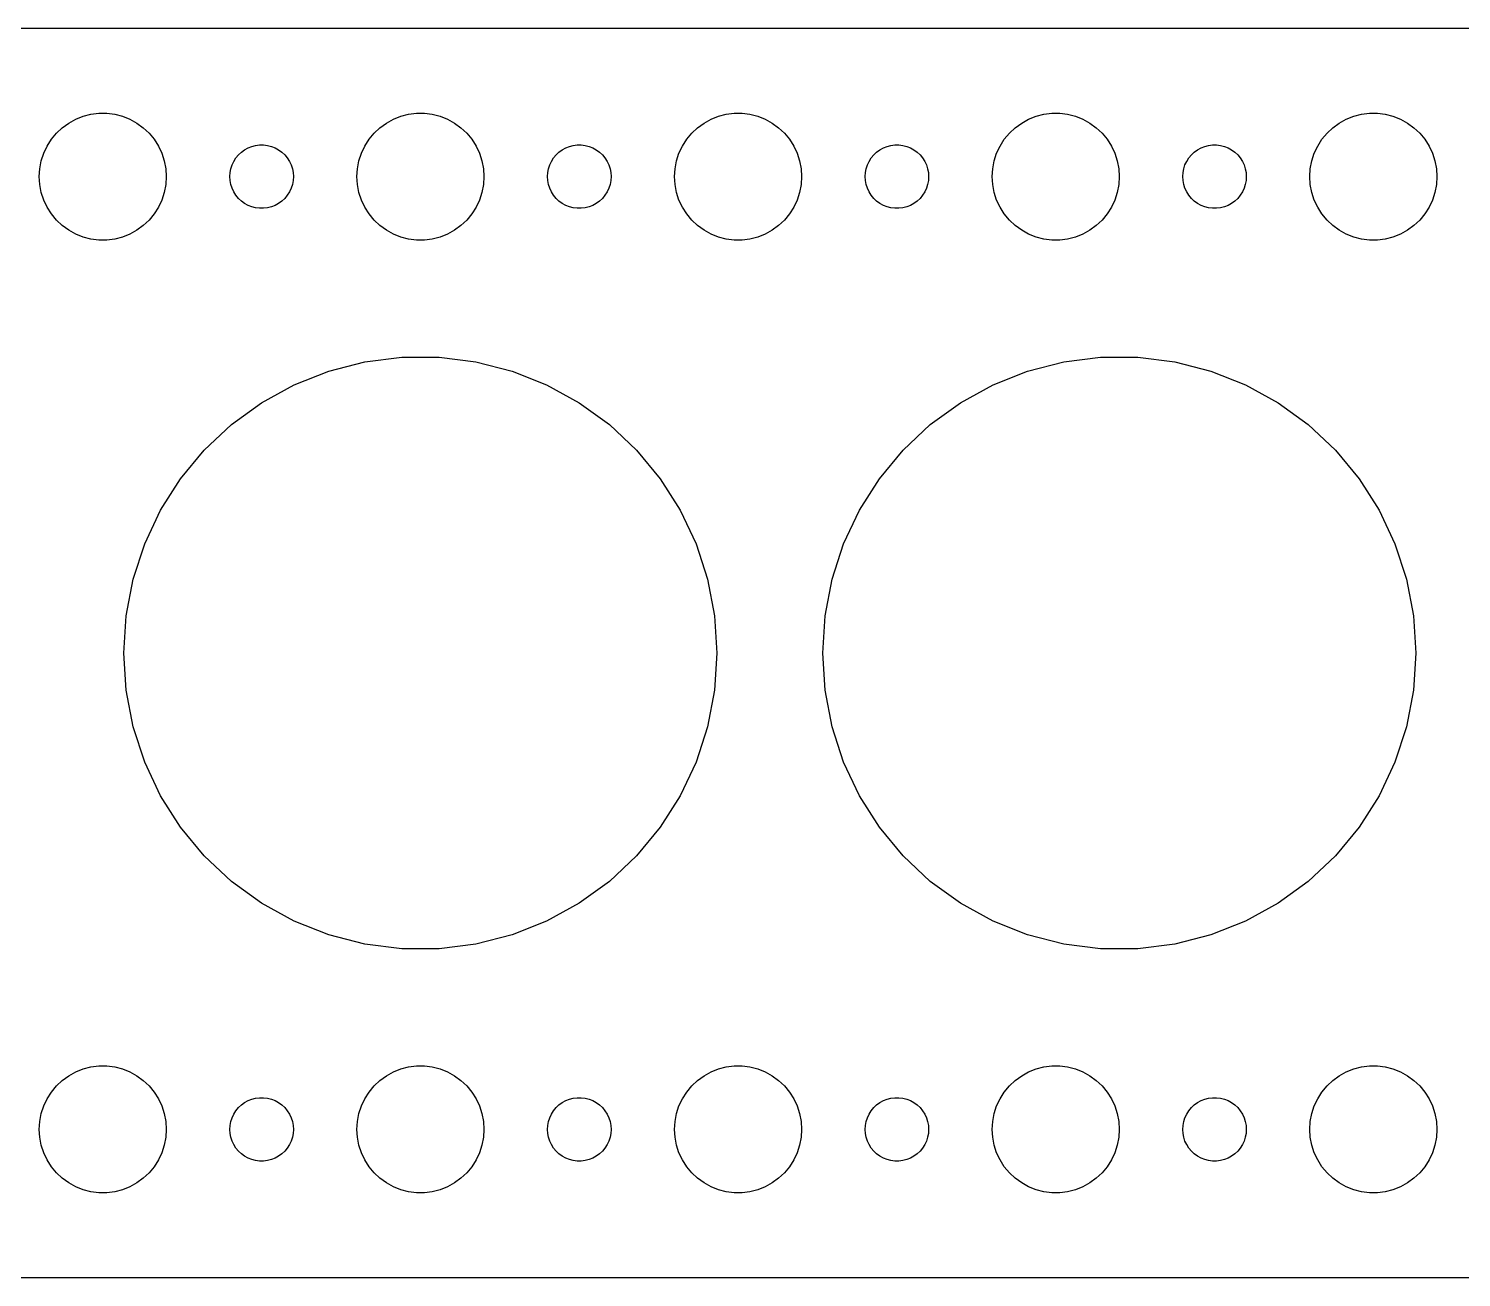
# Model space of a CAD drawing. Header units: metres. Extents: x -97 to 97, y -29 to 29.
# Drawn here: x -18.5 to 49.2, y -29.5 to 29.5 of the extents above; entities that cross this region are included whole.
import ezdxf

# ---------------------------------------------------------------- set-up
doc = ezdxf.new("R2010")
doc.units = ezdxf.units.M

msp = doc.modelspace()

# ---------------------------------------------------------------- linework, layer by layer
for p, q in [((92.3139, 29.4901), (-92.3139, 29.4901)), ((-16.9123, 24.8115), (-16.6075, 25.033)), ((-16.6075, 25.033), (-16.2773, 25.2145)), ((-16.2773, 25.2145), (-15.927, 25.3532)), ((-15.927, 25.3532), (-15.5621, 25.4469)), ((-15.5621, 25.4469), (-15.1884, 25.4941)), ((-15.1884, 25.4941), (-14.8116, 25.4941)), ((-14.8116, 25.4941), (-14.4379, 25.4469)), ((-14.4379, 25.4469), (-14.0729, 25.3532)), ((-14.0729, 25.3532), (-13.7227, 25.2145)), ((-13.7227, 25.2145), (-13.3925, 25.033)), ((-13.3925, 25.033), (-13.0877, 24.8115)), ((-1.91226, 24.8115), (-1.60747, 25.033)), ((-1.60747, 25.033), (-1.27733, 25.2145)), ((-1.27733, 25.2145), (-0.92705, 25.3532)), ((-0.92705, 25.3532), (-0.56213, 25.4469)), ((-0.56213, 25.4469), (-0.18837, 25.4941)), ((-0.18837, 25.4941), (0.18837, 25.4941)), ((0.18837, 25.4941), (0.56213, 25.4469)), ((0.56213, 25.4469), (0.92705, 25.3532)), ((0.92705, 25.3532), (1.27733, 25.2145)), ((1.27733, 25.2145), (1.60747, 25.033)), ((1.60747, 25.033), (1.91226, 24.8115)), ((13.0877, 24.8115), (13.3925, 25.033)), ((13.3925, 25.033), (13.7227, 25.2145)), ((13.7227, 25.2145), (14.0729, 25.3532)), ((14.0729, 25.3532), (14.4379, 25.4469)), ((14.4379, 25.4469), (14.8116, 25.4941)), ((14.8116, 25.4941), (15.1884, 25.4941)), ((15.1884, 25.4941), (15.5621, 25.4469)), ((15.5621, 25.4469), (15.927, 25.3532)), ((15.927, 25.3532), (16.2773, 25.2145)), ((16.2773, 25.2145), (16.6075, 25.033)), ((16.6075, 25.033), (16.9123, 24.8115)), ((28.0877, 24.8115), (28.3925, 25.033)), ((28.3925, 25.033), (28.7227, 25.2145)), ((28.7227, 25.2145), (29.0729, 25.3532)), ((29.0729, 25.3532), (29.4379, 25.4469)), ((29.4379, 25.4469), (29.8116, 25.4941)), ((29.8116, 25.4941), (30.1884, 25.4941)), ((30.1884, 25.4941), (30.5621, 25.4469)), ((30.5621, 25.4469), (30.927, 25.3532)), ((30.927, 25.3532), (31.2773, 25.2145)), ((31.2773, 25.2145), (31.6075, 25.033)), ((31.6075, 25.033), (31.9123, 24.8115)), ((43.0877, 24.8115), (43.3925, 25.033)), ((43.3925, 25.033), (43.7227, 25.2145)), ((43.7227, 25.2145), (44.0729, 25.3532)), ((44.0729, 25.3532), (44.4379, 25.4469)), ((44.4379, 25.4469), (44.8116, 25.4941)), ((44.8116, 25.4941), (45.1884, 25.4941)), ((45.1884, 25.4941), (45.5621, 25.4469)), ((45.5621, 25.4469), (45.927, 25.3532)), ((45.927, 25.3532), (46.2773, 25.2145)), ((46.2773, 25.2145), (46.6075, 25.033)), ((46.6075, 25.033), (46.9123, 24.8115)), ((-17.427, 24.2634), (-17.1869, 24.5536)), ((-17.1869, 24.5536), (-16.9123, 24.8115)), ((-13.0877, 24.8115), (-12.8131, 24.5536)), ((-12.8131, 24.5536), (-12.5729, 24.2634)), ((-2.42705, 24.2634), (-2.1869, 24.5536)), ((-2.1869, 24.5536), (-1.91226, 24.8115)), ((1.91226, 24.8115), (2.1869, 24.5536)), ((2.1869, 24.5536), (2.42705, 24.2634)), ((12.5729, 24.2634), (12.8131, 24.5536)), ((12.8131, 24.5536), (13.0877, 24.8115)), ((16.9123, 24.8115), (17.1869, 24.5536)), ((17.1869, 24.5536), (17.427, 24.2634)), ((27.5729, 24.2634), (27.8131, 24.5536)), ((27.8131, 24.5536), (28.0877, 24.8115)), ((31.9123, 24.8115), (32.1869, 24.5536)), ((32.1869, 24.5536), (32.427, 24.2634)), ((42.5729, 24.2634), (42.8131, 24.5536)), ((42.8131, 24.5536), (43.0877, 24.8115)), ((46.9123, 24.8115), (47.1869, 24.5536)), ((47.1869, 24.5536), (47.427, 24.2634)), ((-17.7893, 23.6044), (-17.6289, 23.9453)), ((-17.6289, 23.9453), (-17.427, 24.2634)), ((-12.5729, 24.2634), (-12.3711, 23.9453)), ((-12.3711, 23.9453), (-12.2107, 23.6044)), ((-8.45613, 23.6558), (-8.30373, 23.7665)), ((-8.30373, 23.7665), (-8.13866, 23.8572)), ((-8.13866, 23.8572), (-7.96352, 23.9266)), ((-7.96352, 23.9266), (-7.78107, 23.9734)), ((-7.78107, 23.9734), (-7.59418, 23.997)), ((-7.59418, 23.997), (-7.40581, 23.997)), ((-7.40581, 23.997), (-7.21892, 23.9734)), ((-7.21892, 23.9734), (-7.03647, 23.9266)), ((-7.03647, 23.9266), (-6.86133, 23.8572)), ((-6.86133, 23.8572), (-6.69626, 23.7665)), ((-6.69626, 23.7665), (-6.54385, 23.6558)), ((-2.78932, 23.6044), (-2.62891, 23.9453)), ((-2.62891, 23.9453), (-2.42705, 24.2634)), ((2.42705, 24.2634), (2.62891, 23.9453)), ((2.62891, 23.9453), (2.78932, 23.6044)), ((6.54385, 23.6558), (6.69626, 23.7665)), ((6.69626, 23.7665), (6.86133, 23.8572)), ((6.86133, 23.8572), (7.03647, 23.9266)), ((7.03647, 23.9266), (7.21892, 23.9734)), ((7.21892, 23.9734), (7.40581, 23.997)), ((7.40581, 23.997), (7.59418, 23.997)), ((7.59418, 23.997), (7.78107, 23.9734)), ((7.78107, 23.9734), (7.96352, 23.9266)), ((7.96352, 23.9266), (8.13866, 23.8572)), ((8.13866, 23.8572), (8.30373, 23.7665)), ((8.30373, 23.7665), (8.45613, 23.6558)), ((12.2107, 23.6044), (12.3711, 23.9453)), ((12.3711, 23.9453), (12.5729, 24.2634)), ((17.427, 24.2634), (17.6289, 23.9453)), ((17.6289, 23.9453), (17.7893, 23.6044)), ((21.5439, 23.6558), (21.6963, 23.7665)), ((21.6963, 23.7665), (21.8613, 23.8572)), ((21.8613, 23.8572), (22.0365, 23.9266)), ((22.0365, 23.9266), (22.2189, 23.9734)), ((22.2189, 23.9734), (22.4058, 23.997)), ((22.4058, 23.997), (22.5942, 23.997)), ((22.5942, 23.997), (22.7811, 23.9734)), ((22.7811, 23.9734), (22.9635, 23.9266)), ((22.9635, 23.9266), (23.1387, 23.8572)), ((23.1387, 23.8572), (23.3037, 23.7665)), ((23.3037, 23.7665), (23.4561, 23.6558)), ((27.2107, 23.6044), (27.3711, 23.9453)), ((27.3711, 23.9453), (27.5729, 24.2634)), ((32.427, 24.2634), (32.6289, 23.9453)), ((32.6289, 23.9453), (32.7893, 23.6044)), ((36.5439, 23.6558), (36.6963, 23.7665)), ((36.6963, 23.7665), (36.8613, 23.8572)), ((36.8613, 23.8572), (37.0365, 23.9266)), ((37.0365, 23.9266), (37.2189, 23.9734)), ((37.2189, 23.9734), (37.4058, 23.997)), ((37.4058, 23.997), (37.5942, 23.997)), ((37.5942, 23.997), (37.7811, 23.9734)), ((37.7811, 23.9734), (37.9635, 23.9266)), ((37.9635, 23.9266), (38.1387, 23.8572)), ((38.1387, 23.8572), (38.3037, 23.7665)), ((38.3037, 23.7665), (38.4561, 23.6558)), ((42.2107, 23.6044), (42.3711, 23.9453)), ((42.3711, 23.9453), (42.5729, 24.2634)), ((47.427, 24.2634), (47.6289, 23.9453)), ((47.6289, 23.9453), (47.7893, 23.6044)), ((-17.9763, 22.876), (-17.9057, 23.2461)), ((-17.9057, 23.2461), (-17.7893, 23.6044)), ((-12.2107, 23.6044), (-12.0942, 23.2461)), ((-12.0942, 23.2461), (-12.0237, 22.876)), ((-8.95287, 22.873), (-8.89465, 23.0522)), ((-8.89465, 23.0522), (-8.81445, 23.2226)), ((-8.81445, 23.2226), (-8.71352, 23.3817)), ((-8.71352, 23.3817), (-8.59344, 23.5268)), ((-8.59344, 23.5268), (-8.45613, 23.6558)), ((-6.54385, 23.6558), (-6.40654, 23.5268)), ((-6.40654, 23.5268), (-6.28647, 23.3817)), ((-6.28647, 23.3817), (-6.18553, 23.2226)), ((-6.18553, 23.2226), (-6.10533, 23.0522)), ((-6.10533, 23.0522), (-6.04712, 22.873)), ((-2.97633, 22.876), (-2.90575, 23.2461)), ((-2.90575, 23.2461), (-2.78932, 23.6044)), ((2.78932, 23.6044), (2.90575, 23.2461)), ((2.90575, 23.2461), (2.97633, 22.876)), ((6.04712, 22.873), (6.10533, 23.0522)), ((6.10533, 23.0522), (6.18553, 23.2226)), ((6.18553, 23.2226), (6.28647, 23.3817)), ((6.28647, 23.3817), (6.40654, 23.5268)), ((6.40654, 23.5268), (6.54385, 23.6558)), ((8.45613, 23.6558), (8.59344, 23.5268)), ((8.59344, 23.5268), (8.71352, 23.3817)), ((8.71352, 23.3817), (8.81445, 23.2226)), ((8.81445, 23.2226), (8.89465, 23.0522)), ((8.89465, 23.0522), (8.95287, 22.873)), ((12.0237, 22.876), (12.0942, 23.2461)), ((12.0942, 23.2461), (12.2107, 23.6044)), ((17.7893, 23.6044), (17.9057, 23.2461)), ((17.9057, 23.2461), (17.9763, 22.876)), ((21.0471, 22.873), (21.1053, 23.0522)), ((21.1053, 23.0522), (21.1855, 23.2226)), ((21.1855, 23.2226), (21.2865, 23.3817)), ((21.2865, 23.3817), (21.4065, 23.5268)), ((21.4065, 23.5268), (21.5439, 23.6558)), ((23.4561, 23.6558), (23.5934, 23.5268)), ((23.5934, 23.5268), (23.7135, 23.3817)), ((23.7135, 23.3817), (23.8145, 23.2226)), ((23.8145, 23.2226), (23.8947, 23.0522)), ((23.8947, 23.0522), (23.9529, 22.873)), ((27.0237, 22.876), (27.0942, 23.2461)), ((27.0942, 23.2461), (27.2107, 23.6044)), ((32.7893, 23.6044), (32.9057, 23.2461)), ((32.9057, 23.2461), (32.9763, 22.876)), ((36.0471, 22.873), (36.1053, 23.0522)), ((36.1053, 23.0522), (36.1855, 23.2226)), ((36.1855, 23.2226), (36.2865, 23.3817)), ((36.2865, 23.3817), (36.4065, 23.5268)), ((36.4065, 23.5268), (36.5439, 23.6558)), ((38.4561, 23.6558), (38.5934, 23.5268)), ((38.5934, 23.5268), (38.7135, 23.3817)), ((38.7135, 23.3817), (38.8145, 23.2226)), ((38.8145, 23.2226), (38.8947, 23.0522)), ((38.8947, 23.0522), (38.9529, 22.873)), ((42.0237, 22.876), (42.0942, 23.2461)), ((42.0942, 23.2461), (42.2107, 23.6044)), ((47.7893, 23.6044), (47.9057, 23.2461)), ((47.9057, 23.2461), (47.9763, 22.876)), ((-18, 22.5), (-17.9763, 22.876)), ((-17.9763, 22.124), (-18, 22.5)), ((-12.0237, 22.876), (-12, 22.5)), ((-12, 22.5), (-12.0237, 22.124)), ((-9, 22.5), (-8.98816, 22.688)), ((-8.98816, 22.312), (-9, 22.5)), ((-8.98816, 22.688), (-8.95287, 22.873)), ((-6.04712, 22.873), (-6.01183, 22.688)), ((-6.01183, 22.688), (-6, 22.5)), ((-6, 22.5), (-6.01183, 22.312)), ((-3, 22.5), (-2.97633, 22.876)), ((-2.97633, 22.124), (-3, 22.5)), ((2.97633, 22.876), (3, 22.5)), ((3, 22.5), (2.97633, 22.124)), ((6, 22.5), (6.01183, 22.688)), ((6.01183, 22.312), (6, 22.5)), ((6.01183, 22.688), (6.04712, 22.873)), ((8.95287, 22.873), (8.98816, 22.688)), ((8.98816, 22.688), (9, 22.5)), ((9, 22.5), (8.98816, 22.312)), ((12, 22.5), (12.0237, 22.876)), ((12.0237, 22.124), (12, 22.5)), ((17.9763, 22.876), (18, 22.5)), ((18, 22.5), (17.9763, 22.124)), ((21, 22.5), (21.0118, 22.688)), ((21.0118, 22.312), (21, 22.5)), ((21.0118, 22.688), (21.0471, 22.873)), ((23.9529, 22.873), (23.9882, 22.688)), ((23.9882, 22.688), (24, 22.5)), ((24, 22.5), (23.9882, 22.312)), ((27, 22.5), (27.0237, 22.876)), ((27.0237, 22.124), (27, 22.5)), ((32.9763, 22.876), (33, 22.5)), ((33, 22.5), (32.9763, 22.124)), ((36, 22.5), (36.0118, 22.688)), ((36.0118, 22.312), (36, 22.5)), ((36.0118, 22.688), (36.0471, 22.873)), ((38.9529, 22.873), (38.9882, 22.688)), ((38.9882, 22.688), (39, 22.5)), ((39, 22.5), (38.9882, 22.312)), ((42, 22.5), (42.0237, 22.876)), ((42.0237, 22.124), (42, 22.5)), ((47.9763, 22.876), (48, 22.5)), ((48, 22.5), (47.9763, 22.124)), ((-17.9057, 21.7539), (-17.9763, 22.124)), ((-17.7893, 21.3956), (-17.9057, 21.7539)), ((-12.0942, 21.7539), (-12.2107, 21.3956)), ((-12.0237, 22.124), (-12.0942, 21.7539)), ((-8.95287, 22.127), (-8.98816, 22.312)), ((-8.89465, 21.9478), (-8.95287, 22.127)), ((-8.81445, 21.7774), (-8.89465, 21.9478)), ((-8.71352, 21.6183), (-8.81445, 21.7774)), ((-6.18553, 21.7774), (-6.28647, 21.6183)), ((-6.10533, 21.9478), (-6.18553, 21.7774)), ((-6.04712, 22.127), (-6.10533, 21.9478)), ((-6.01183, 22.312), (-6.04712, 22.127)), ((-2.90575, 21.7539), (-2.97633, 22.124)), ((-2.78932, 21.3956), (-2.90575, 21.7539)), ((2.90575, 21.7539), (2.78932, 21.3956)), ((2.97633, 22.124), (2.90575, 21.7539)), ((6.04712, 22.127), (6.01183, 22.312)), ((6.10533, 21.9478), (6.04712, 22.127)), ((6.18553, 21.7774), (6.10533, 21.9478)), ((6.28647, 21.6183), (6.18553, 21.7774)), ((8.81445, 21.7774), (8.71352, 21.6183)), ((8.89465, 21.9478), (8.81445, 21.7774)), ((8.95287, 22.127), (8.89465, 21.9478)), ((8.98816, 22.312), (8.95287, 22.127)), ((12.0942, 21.7539), (12.0237, 22.124)), ((12.2107, 21.3956), (12.0942, 21.7539)), ((17.9057, 21.7539), (17.7893, 21.3956)), ((17.9763, 22.124), (17.9057, 21.7539)), ((21.0471, 22.127), (21.0118, 22.312)), ((21.1053, 21.9478), (21.0471, 22.127)), ((21.1855, 21.7774), (21.1053, 21.9478)), ((21.2865, 21.6183), (21.1855, 21.7774)), ((23.8145, 21.7774), (23.7135, 21.6183)), ((23.8947, 21.9478), (23.8145, 21.7774)), ((23.9529, 22.127), (23.8947, 21.9478)), ((23.9882, 22.312), (23.9529, 22.127)), ((27.0942, 21.7539), (27.0237, 22.124)), ((27.2107, 21.3956), (27.0942, 21.7539)), ((32.9057, 21.7539), (32.7893, 21.3956)), ((32.9763, 22.124), (32.9057, 21.7539)), ((36.0471, 22.127), (36.0118, 22.312)), ((36.1053, 21.9478), (36.0471, 22.127)), ((36.1855, 21.7774), (36.1053, 21.9478)), ((36.2865, 21.6183), (36.1855, 21.7774)), ((38.8145, 21.7774), (38.7135, 21.6183)), ((38.8947, 21.9478), (38.8145, 21.7774)), ((38.9529, 22.127), (38.8947, 21.9478)), ((38.9882, 22.312), (38.9529, 22.127)), ((42.0942, 21.7539), (42.0237, 22.124)), ((42.2107, 21.3956), (42.0942, 21.7539)), ((47.9057, 21.7539), (47.7893, 21.3956)), ((47.9763, 22.124), (47.9057, 21.7539)), ((-17.6289, 21.0547), (-17.7893, 21.3956)), ((-17.427, 20.7366), (-17.6289, 21.0547)), ((-12.3711, 21.0547), (-12.5729, 20.7366)), ((-12.2107, 21.3956), (-12.3711, 21.0547)), ((-8.59344, 21.4732), (-8.71352, 21.6183)), ((-8.45613, 21.3442), (-8.59344, 21.4732)), ((-8.30373, 21.2335), (-8.45613, 21.3442)), ((-8.13866, 21.1427), (-8.30373, 21.2335)), ((-7.96352, 21.0734), (-8.13866, 21.1427)), ((-7.78107, 21.0266), (-7.96352, 21.0734)), ((-7.59418, 21.003), (-7.78107, 21.0266)), ((-7.40581, 21.003), (-7.59418, 21.003)), ((-7.21892, 21.0266), (-7.40581, 21.003)), ((-7.03647, 21.0734), (-7.21892, 21.0266)), ((-6.86133, 21.1427), (-7.03647, 21.0734)), ((-6.69626, 21.2335), (-6.86133, 21.1427)), ((-6.54385, 21.3442), (-6.69626, 21.2335)), ((-6.40654, 21.4732), (-6.54385, 21.3442)), ((-6.28647, 21.6183), (-6.40654, 21.4732)), ((-2.62891, 21.0547), (-2.78932, 21.3956)), ((-2.42705, 20.7366), (-2.62891, 21.0547)), ((2.62891, 21.0547), (2.42705, 20.7366)), ((2.78932, 21.3956), (2.62891, 21.0547)), ((6.40654, 21.4732), (6.28647, 21.6183)), ((6.54385, 21.3442), (6.40654, 21.4732)), ((6.69626, 21.2335), (6.54385, 21.3442)), ((6.86133, 21.1427), (6.69626, 21.2335)), ((7.03647, 21.0734), (6.86133, 21.1427)), ((7.21892, 21.0266), (7.03647, 21.0734)), ((7.40581, 21.003), (7.21892, 21.0266)), ((7.59418, 21.003), (7.40581, 21.003)), ((7.78107, 21.0266), (7.59418, 21.003)), ((7.96352, 21.0734), (7.78107, 21.0266)), ((8.13866, 21.1427), (7.96352, 21.0734)), ((8.30373, 21.2335), (8.13866, 21.1427)), ((8.45613, 21.3442), (8.30373, 21.2335)), ((8.59344, 21.4732), (8.45613, 21.3442)), ((8.71352, 21.6183), (8.59344, 21.4732)), ((12.3711, 21.0547), (12.2107, 21.3956)), ((12.5729, 20.7366), (12.3711, 21.0547)), ((17.6289, 21.0547), (17.427, 20.7366)), ((17.7893, 21.3956), (17.6289, 21.0547)), ((21.4065, 21.4732), (21.2865, 21.6183)), ((21.5439, 21.3442), (21.4065, 21.4732)), ((21.6963, 21.2335), (21.5439, 21.3442)), ((21.8613, 21.1427), (21.6963, 21.2335)), ((22.0365, 21.0734), (21.8613, 21.1427)), ((22.2189, 21.0266), (22.0365, 21.0734)), ((22.4058, 21.003), (22.2189, 21.0266)), ((22.5942, 21.003), (22.4058, 21.003)), ((22.7811, 21.0266), (22.5942, 21.003)), ((22.9635, 21.0734), (22.7811, 21.0266)), ((23.1387, 21.1427), (22.9635, 21.0734)), ((23.3037, 21.2335), (23.1387, 21.1427)), ((23.4561, 21.3442), (23.3037, 21.2335)), ((23.5934, 21.4732), (23.4561, 21.3442)), ((23.7135, 21.6183), (23.5934, 21.4732)), ((27.3711, 21.0547), (27.2107, 21.3956)), ((27.5729, 20.7366), (27.3711, 21.0547)), ((32.6289, 21.0547), (32.427, 20.7366)), ((32.7893, 21.3956), (32.6289, 21.0547)), ((36.4065, 21.4732), (36.2865, 21.6183)), ((36.5439, 21.3442), (36.4065, 21.4732)), ((36.6963, 21.2335), (36.5439, 21.3442)), ((36.8613, 21.1427), (36.6963, 21.2335)), ((37.0365, 21.0734), (36.8613, 21.1427)), ((37.2189, 21.0266), (37.0365, 21.0734)), ((37.4058, 21.003), (37.2189, 21.0266)), ((37.5942, 21.003), (37.4058, 21.003)), ((37.7811, 21.0266), (37.5942, 21.003)), ((37.9635, 21.0734), (37.7811, 21.0266)), ((38.1387, 21.1427), (37.9635, 21.0734)), ((38.3037, 21.2335), (38.1387, 21.1427)), ((38.4561, 21.3442), (38.3037, 21.2335)), ((38.5934, 21.4732), (38.4561, 21.3442)), ((38.7135, 21.6183), (38.5934, 21.4732)), ((42.3711, 21.0547), (42.2107, 21.3956)), ((42.5729, 20.7366), (42.3711, 21.0547)), ((47.6289, 21.0547), (47.427, 20.7366)), ((47.7893, 21.3956), (47.6289, 21.0547)), ((-17.1869, 20.4464), (-17.427, 20.7366)), ((-16.9123, 20.1884), (-17.1869, 20.4464)), ((-12.8131, 20.4464), (-13.0877, 20.1884)), ((-12.5729, 20.7366), (-12.8131, 20.4464)), ((-2.1869, 20.4464), (-2.42705, 20.7366)), ((-1.91226, 20.1884), (-2.1869, 20.4464)), ((2.1869, 20.4464), (1.91226, 20.1884)), ((2.42705, 20.7366), (2.1869, 20.4464)), ((12.8131, 20.4464), (12.5729, 20.7366)), ((13.0877, 20.1884), (12.8131, 20.4464)), ((17.1869, 20.4464), (16.9123, 20.1884)), ((17.427, 20.7366), (17.1869, 20.4464)), ((27.8131, 20.4464), (27.5729, 20.7366)), ((28.0877, 20.1884), (27.8131, 20.4464)), ((32.1869, 20.4464), (31.9123, 20.1884)), ((32.427, 20.7366), (32.1869, 20.4464)), ((42.8131, 20.4464), (42.5729, 20.7366)), ((43.0877, 20.1884), (42.8131, 20.4464)), ((47.1869, 20.4464), (46.9123, 20.1884)), ((47.427, 20.7366), (47.1869, 20.4464)), ((-16.6075, 19.967), (-16.9123, 20.1884)), ((-16.2773, 19.7855), (-16.6075, 19.967)), ((-15.927, 19.6468), (-16.2773, 19.7855)), ((-15.5621, 19.5531), (-15.927, 19.6468)), ((-14.0729, 19.6468), (-14.4379, 19.5531)), ((-13.7227, 19.7855), (-14.0729, 19.6468)), ((-13.3925, 19.967), (-13.7227, 19.7855)), ((-13.0877, 20.1884), (-13.3925, 19.967)), ((-1.60747, 19.967), (-1.91226, 20.1884)), ((-1.27733, 19.7855), (-1.60747, 19.967)), ((-0.92705, 19.6468), (-1.27733, 19.7855)), ((-0.56213, 19.5531), (-0.92705, 19.6468)), ((0.92705, 19.6468), (0.56213, 19.5531)), ((1.27733, 19.7855), (0.92705, 19.6468)), ((1.60747, 19.967), (1.27733, 19.7855)), ((1.91226, 20.1884), (1.60747, 19.967)), ((13.3925, 19.967), (13.0877, 20.1884)), ((13.7227, 19.7855), (13.3925, 19.967)), ((14.0729, 19.6468), (13.7227, 19.7855)), ((14.4379, 19.5531), (14.0729, 19.6468)), ((15.927, 19.6468), (15.5621, 19.5531)), ((16.2773, 19.7855), (15.927, 19.6468)), ((16.6075, 19.967), (16.2773, 19.7855)), ((16.9123, 20.1884), (16.6075, 19.967)), ((28.3925, 19.967), (28.0877, 20.1884)), ((28.7227, 19.7855), (28.3925, 19.967)), ((29.0729, 19.6468), (28.7227, 19.7855)), ((29.4379, 19.5531), (29.0729, 19.6468)), ((30.927, 19.6468), (30.5621, 19.5531)), ((31.2773, 19.7855), (30.927, 19.6468)), ((31.6075, 19.967), (31.2773, 19.7855)), ((31.9123, 20.1884), (31.6075, 19.967)), ((43.3925, 19.967), (43.0877, 20.1884)), ((43.7227, 19.7855), (43.3925, 19.967)), ((44.0729, 19.6468), (43.7227, 19.7855)), ((44.4379, 19.5531), (44.0729, 19.6468)), ((45.927, 19.6468), (45.5621, 19.5531)), ((46.2773, 19.7855), (45.927, 19.6468)), ((46.6075, 19.967), (46.2773, 19.7855)), ((46.9123, 20.1884), (46.6075, 19.967)), ((-15.1884, 19.5059), (-15.5621, 19.5531)), ((-14.8116, 19.5059), (-15.1884, 19.5059)), ((-14.4379, 19.5531), (-14.8116, 19.5059)), ((-0.18837, 19.5059), (-0.56213, 19.5531)), ((0.18837, 19.5059), (-0.18837, 19.5059)), ((0.56213, 19.5531), (0.18837, 19.5059)), ((14.8116, 19.5059), (14.4379, 19.5531)), ((15.1884, 19.5059), (14.8116, 19.5059)), ((15.5621, 19.5531), (15.1884, 19.5059)), ((29.8116, 19.5059), (29.4379, 19.5531)), ((30.1884, 19.5059), (29.8116, 19.5059)), ((30.5621, 19.5531), (30.1884, 19.5059)), ((44.8116, 19.5059), (44.4379, 19.5531)), ((45.1884, 19.5059), (44.8116, 19.5059)), ((45.5621, 19.5531), (45.1884, 19.5059)), ((-4.32623, 13.3148), (-2.62334, 13.752)), ((-2.62334, 13.752), (-0.87906, 13.9724)), ((-0.87906, 13.9724), (0.87906, 13.9724)), ((0.87906, 13.9724), (2.62334, 13.752)), ((2.62334, 13.752), (4.32623, 13.3148)), ((28.6738, 13.3148), (30.3766, 13.752)), ((30.3766, 13.752), (32.1209, 13.9724)), ((32.1209, 13.9724), (33.8791, 13.9724)), ((33.8791, 13.9724), (35.6233, 13.752)), ((35.6233, 13.752), (37.3262, 13.3148)), ((-5.96091, 12.6676), (-4.32623, 13.3148)), ((4.32623, 13.3148), (5.96091, 12.6676)), ((27.0391, 12.6676), (28.6738, 13.3148)), ((37.3262, 13.3148), (38.9609, 12.6676)), ((-7.50157, 11.8206), (-5.96091, 12.6676)), ((5.96091, 12.6676), (7.50157, 11.8206)), ((25.4984, 11.8206), (27.0391, 12.6676)), ((38.9609, 12.6676), (40.5016, 11.8206)), ((-8.92393, 10.7872), (-7.50157, 11.8206)), ((7.50157, 11.8206), (8.92393, 10.7872)), ((24.0761, 10.7872), (25.4984, 11.8206)), ((40.5016, 11.8206), (41.9239, 10.7872)), ((-10.2056, 9.58365), (-8.92393, 10.7872)), ((8.92393, 10.7872), (10.2056, 9.58365)), ((22.7944, 9.58365), (24.0761, 10.7872)), ((41.9239, 10.7872), (43.2056, 9.58365)), ((-11.3262, 8.22899), (-10.2056, 9.58365)), ((10.2056, 9.58365), (11.3262, 8.22899)), ((21.6738, 8.22899), (22.7944, 9.58365)), ((43.2056, 9.58365), (44.3262, 8.22899)), ((-12.2683, 6.74454), (-11.3262, 8.22899)), ((11.3262, 8.22899), (12.2683, 6.74454)), ((20.7317, 6.74454), (21.6738, 8.22899)), ((44.3262, 8.22899), (45.2683, 6.74454)), ((-13.0169, 5.15373), (-12.2683, 6.74454)), ((12.2683, 6.74454), (13.0169, 5.15373)), ((19.9831, 5.15373), (20.7317, 6.74454)), ((45.2683, 6.74454), (46.0169, 5.15373)), ((-13.5602, 3.48164), (-13.0169, 5.15373)), ((13.0169, 5.15373), (13.5602, 3.48164)), ((19.4398, 3.48164), (19.9831, 5.15373)), ((46.0169, 5.15373), (46.5602, 3.48164)), ((-13.8896, 1.75465), (-13.5602, 3.48164)), ((13.5602, 3.48164), (13.8896, 1.75465)), ((19.1104, 1.75465), (19.4398, 3.48164)), ((46.5602, 3.48164), (46.8896, 1.75465)), ((-14, 0), (-13.8896, 1.75465)), ((13.8896, 1.75465), (14, 0)), ((19, 0), (19.1104, 1.75465)), ((46.8896, 1.75465), (47, 0)), ((-13.8896, -1.75465), (-14, 0)), ((14, 0), (13.8896, -1.75465)), ((19.1104, -1.75465), (19, 0)), ((47, 0), (46.8896, -1.75465)), ((-13.5602, -3.48164), (-13.8896, -1.75465)), ((13.8896, -1.75465), (13.5602, -3.48164)), ((19.4398, -3.48164), (19.1104, -1.75465)), ((46.8896, -1.75465), (46.5602, -3.48164)), ((-13.0169, -5.15373), (-13.5602, -3.48164)), ((13.5602, -3.48164), (13.0169, -5.15373)), ((19.9831, -5.15373), (19.4398, -3.48164)), ((46.5602, -3.48164), (46.0169, -5.15373)), ((-12.2683, -6.74454), (-13.0169, -5.15373)), ((13.0169, -5.15373), (12.2683, -6.74454)), ((20.7317, -6.74454), (19.9831, -5.15373)), ((46.0169, -5.15373), (45.2683, -6.74454)), ((-11.3262, -8.22899), (-12.2683, -6.74454)), ((12.2683, -6.74454), (11.3262, -8.22899)), ((21.6738, -8.22899), (20.7317, -6.74454)), ((45.2683, -6.74454), (44.3262, -8.22899)), ((-10.2056, -9.58365), (-11.3262, -8.22899)), ((11.3262, -8.22899), (10.2056, -9.58365)), ((22.7944, -9.58365), (21.6738, -8.22899)), ((44.3262, -8.22899), (43.2056, -9.58365)), ((-8.92393, -10.7872), (-10.2056, -9.58365)), ((10.2056, -9.58365), (8.92393, -10.7872)), ((24.0761, -10.7872), (22.7944, -9.58365)), ((43.2056, -9.58365), (41.9239, -10.7872)), ((-7.50157, -11.8206), (-8.92393, -10.7872)), ((8.92393, -10.7872), (7.50157, -11.8206)), ((25.4984, -11.8206), (24.0761, -10.7872)), ((41.9239, -10.7872), (40.5016, -11.8206)), ((-5.96091, -12.6676), (-7.50157, -11.8206)), ((7.50157, -11.8206), (5.96091, -12.6676)), ((27.0391, -12.6676), (25.4984, -11.8206)), ((40.5016, -11.8206), (38.9609, -12.6676)), ((-4.32623, -13.3148), (-5.96091, -12.6676)), ((5.96091, -12.6676), (4.32623, -13.3148)), ((28.6738, -13.3148), (27.0391, -12.6676)), ((38.9609, -12.6676), (37.3262, -13.3148)), ((-2.62334, -13.752), (-4.32623, -13.3148)), ((4.32623, -13.3148), (2.62334, -13.752)), ((30.3766, -13.752), (28.6738, -13.3148)), ((37.3262, -13.3148), (35.6233, -13.752)), ((-0.87906, -13.9724), (-2.62334, -13.752)), ((0.87906, -13.9724), (-0.87906, -13.9724)), ((2.62334, -13.752), (0.87906, -13.9724)), ((32.1209, -13.9724), (30.3766, -13.752)), ((33.8791, -13.9724), (32.1209, -13.9724)), ((35.6233, -13.752), (33.8791, -13.9724)), ((-15.927, -19.6468), (-15.5621, -19.5531)), ((-15.5621, -19.5531), (-15.1884, -19.5059)), ((-15.1884, -19.5059), (-14.8116, -19.5059)), ((-14.8116, -19.5059), (-14.4379, -19.5531)), ((-14.4379, -19.5531), (-14.0729, -19.6468)), ((-0.92705, -19.6468), (-0.56213, -19.5531)), ((-0.56213, -19.5531), (-0.18837, -19.5059)), ((-0.18837, -19.5059), (0.18837, -19.5059)), ((0.18837, -19.5059), (0.56213, -19.5531)), ((0.56213, -19.5531), (0.92705, -19.6468)), ((14.0729, -19.6468), (14.4379, -19.5531)), ((14.4379, -19.5531), (14.8116, -19.5059)), ((14.8116, -19.5059), (15.1884, -19.5059)), ((15.1884, -19.5059), (15.5621, -19.5531)), ((15.5621, -19.5531), (15.927, -19.6468)), ((29.0729, -19.6468), (29.4379, -19.5531)), ((29.4379, -19.5531), (29.8116, -19.5059)), ((29.8116, -19.5059), (30.1884, -19.5059)), ((30.1884, -19.5059), (30.5621, -19.5531)), ((30.5621, -19.5531), (30.927, -19.6468)), ((44.0729, -19.6468), (44.4379, -19.5531)), ((44.4379, -19.5531), (44.8116, -19.5059)), ((44.8116, -19.5059), (45.1884, -19.5059)), ((45.1884, -19.5059), (45.5621, -19.5531)), ((45.5621, -19.5531), (45.927, -19.6468)), ((-17.1869, -20.4464), (-16.9123, -20.1884)), ((-16.9123, -20.1884), (-16.6075, -19.967)), ((-16.6075, -19.967), (-16.2773, -19.7855)), ((-16.2773, -19.7855), (-15.927, -19.6468)), ((-14.0729, -19.6468), (-13.7227, -19.7855)), ((-13.7227, -19.7855), (-13.3925, -19.967)), ((-13.3925, -19.967), (-13.0877, -20.1884)), ((-13.0877, -20.1884), (-12.8131, -20.4464)), ((-2.1869, -20.4464), (-1.91226, -20.1884)), ((-1.91226, -20.1884), (-1.60747, -19.967)), ((-1.60747, -19.967), (-1.27733, -19.7855)), ((-1.27733, -19.7855), (-0.92705, -19.6468)), ((0.92705, -19.6468), (1.27733, -19.7855)), ((1.27733, -19.7855), (1.60747, -19.967)), ((1.60747, -19.967), (1.91226, -20.1884)), ((1.91226, -20.1884), (2.1869, -20.4464)), ((12.8131, -20.4464), (13.0877, -20.1884)), ((13.0877, -20.1884), (13.3925, -19.967)), ((13.3925, -19.967), (13.7227, -19.7855)), ((13.7227, -19.7855), (14.0729, -19.6468)), ((15.927, -19.6468), (16.2773, -19.7855)), ((16.2773, -19.7855), (16.6075, -19.967)), ((16.6075, -19.967), (16.9123, -20.1884)), ((16.9123, -20.1884), (17.1869, -20.4464)), ((27.8131, -20.4464), (28.0877, -20.1884)), ((28.0877, -20.1884), (28.3925, -19.967)), ((28.3925, -19.967), (28.7227, -19.7855)), ((28.7227, -19.7855), (29.0729, -19.6468)), ((30.927, -19.6468), (31.2773, -19.7855)), ((31.2773, -19.7855), (31.6075, -19.967)), ((31.6075, -19.967), (31.9123, -20.1884)), ((31.9123, -20.1884), (32.1869, -20.4464)), ((42.8131, -20.4464), (43.0877, -20.1884)), ((43.0877, -20.1884), (43.3925, -19.967)), ((43.3925, -19.967), (43.7227, -19.7855)), ((43.7227, -19.7855), (44.0729, -19.6468)), ((45.927, -19.6468), (46.2773, -19.7855)), ((46.2773, -19.7855), (46.6075, -19.967)), ((46.6075, -19.967), (46.9123, -20.1884)), ((46.9123, -20.1884), (47.1869, -20.4464)), ((-17.6289, -21.0547), (-17.427, -20.7366)), ((-17.427, -20.7366), (-17.1869, -20.4464)), ((-12.8131, -20.4464), (-12.5729, -20.7366)), ((-12.5729, -20.7366), (-12.3711, -21.0547)), ((-2.62891, -21.0547), (-2.42705, -20.7366)), ((-2.42705, -20.7366), (-2.1869, -20.4464)), ((2.1869, -20.4464), (2.42705, -20.7366)), ((2.42705, -20.7366), (2.62891, -21.0547)), ((12.3711, -21.0547), (12.5729, -20.7366)), ((12.5729, -20.7366), (12.8131, -20.4464)), ((17.1869, -20.4464), (17.427, -20.7366)), ((17.427, -20.7366), (17.6289, -21.0547)), ((27.3711, -21.0547), (27.5729, -20.7366)), ((27.5729, -20.7366), (27.8131, -20.4464)), ((32.1869, -20.4464), (32.427, -20.7366)), ((32.427, -20.7366), (32.6289, -21.0547)), ((42.3711, -21.0547), (42.5729, -20.7366)), ((42.5729, -20.7366), (42.8131, -20.4464)), ((47.1869, -20.4464), (47.427, -20.7366)), ((47.427, -20.7366), (47.6289, -21.0547)), ((-17.9057, -21.7539), (-17.7893, -21.3956)), ((-17.7893, -21.3956), (-17.6289, -21.0547)), ((-12.3711, -21.0547), (-12.2107, -21.3956)), ((-12.2107, -21.3956), (-12.0942, -21.7539)), ((-8.81445, -21.7774), (-8.71352, -21.6183)), ((-8.71352, -21.6183), (-8.59344, -21.4732)), ((-8.59344, -21.4732), (-8.45613, -21.3442)), ((-8.45613, -21.3442), (-8.30373, -21.2335)), ((-8.30373, -21.2335), (-8.13866, -21.1427)), ((-8.13866, -21.1427), (-7.96352, -21.0734)), ((-7.96352, -21.0734), (-7.78107, -21.0266)), ((-7.78107, -21.0266), (-7.59418, -21.003)), ((-7.59418, -21.003), (-7.40581, -21.003)), ((-7.40581, -21.003), (-7.21892, -21.0266)), ((-7.21892, -21.0266), (-7.03647, -21.0734)), ((-7.03647, -21.0734), (-6.86133, -21.1427)), ((-6.86133, -21.1427), (-6.69626, -21.2335)), ((-6.69626, -21.2335), (-6.54385, -21.3442)), ((-6.54385, -21.3442), (-6.40654, -21.4732)), ((-6.40654, -21.4732), (-6.28647, -21.6183)), ((-6.28647, -21.6183), (-6.18553, -21.7774)), ((-2.90575, -21.7539), (-2.78932, -21.3956)), ((-2.78932, -21.3956), (-2.62891, -21.0547)), ((2.62891, -21.0547), (2.78932, -21.3956)), ((2.78932, -21.3956), (2.90575, -21.7539)), ((6.18553, -21.7774), (6.28647, -21.6183)), ((6.28647, -21.6183), (6.40654, -21.4732)), ((6.40654, -21.4732), (6.54385, -21.3442)), ((6.54385, -21.3442), (6.69626, -21.2335)), ((6.69626, -21.2335), (6.86133, -21.1427)), ((6.86133, -21.1427), (7.03647, -21.0734)), ((7.03647, -21.0734), (7.21892, -21.0266)), ((7.21892, -21.0266), (7.40581, -21.003)), ((7.40581, -21.003), (7.59418, -21.003)), ((7.59418, -21.003), (7.78107, -21.0266)), ((7.78107, -21.0266), (7.96352, -21.0734)), ((7.96352, -21.0734), (8.13866, -21.1427)), ((8.13866, -21.1427), (8.30373, -21.2335)), ((8.30373, -21.2335), (8.45613, -21.3442)), ((8.45613, -21.3442), (8.59344, -21.4732)), ((8.59344, -21.4732), (8.71352, -21.6183)), ((8.71352, -21.6183), (8.81445, -21.7774)), ((12.0942, -21.7539), (12.2107, -21.3956)), ((12.2107, -21.3956), (12.3711, -21.0547)), ((17.6289, -21.0547), (17.7893, -21.3956)), ((17.7893, -21.3956), (17.9057, -21.7539)), ((21.1855, -21.7774), (21.2865, -21.6183)), ((21.2865, -21.6183), (21.4065, -21.4732)), ((21.4065, -21.4732), (21.5439, -21.3442)), ((21.5439, -21.3442), (21.6963, -21.2335)), ((21.6963, -21.2335), (21.8613, -21.1427)), ((21.8613, -21.1427), (22.0365, -21.0734)), ((22.0365, -21.0734), (22.2189, -21.0266)), ((22.2189, -21.0266), (22.4058, -21.003)), ((22.4058, -21.003), (22.5942, -21.003)), ((22.5942, -21.003), (22.7811, -21.0266)), ((22.7811, -21.0266), (22.9635, -21.0734)), ((22.9635, -21.0734), (23.1387, -21.1427)), ((23.1387, -21.1427), (23.3037, -21.2335)), ((23.3037, -21.2335), (23.4561, -21.3442)), ((23.4561, -21.3442), (23.5934, -21.4732)), ((23.5934, -21.4732), (23.7135, -21.6183)), ((23.7135, -21.6183), (23.8145, -21.7774)), ((27.0942, -21.7539), (27.2107, -21.3956)), ((27.2107, -21.3956), (27.3711, -21.0547)), ((32.6289, -21.0547), (32.7893, -21.3956)), ((32.7893, -21.3956), (32.9057, -21.7539)), ((36.1855, -21.7774), (36.2865, -21.6183)), ((36.2865, -21.6183), (36.4065, -21.4732)), ((36.4065, -21.4732), (36.5439, -21.3442)), ((36.5439, -21.3442), (36.6963, -21.2335)), ((36.6963, -21.2335), (36.8613, -21.1427)), ((36.8613, -21.1427), (37.0365, -21.0734)), ((37.0365, -21.0734), (37.2189, -21.0266)), ((37.2189, -21.0266), (37.4058, -21.003)), ((37.4058, -21.003), (37.5942, -21.003)), ((37.5942, -21.003), (37.7811, -21.0266)), ((37.7811, -21.0266), (37.9635, -21.0734)), ((37.9635, -21.0734), (38.1387, -21.1427)), ((38.1387, -21.1427), (38.3037, -21.2335)), ((38.3037, -21.2335), (38.4561, -21.3442)), ((38.4561, -21.3442), (38.5934, -21.4732)), ((38.5934, -21.4732), (38.7135, -21.6183)), ((38.7135, -21.6183), (38.8145, -21.7774)), ((42.0942, -21.7539), (42.2107, -21.3956)), ((42.2107, -21.3956), (42.3711, -21.0547)), ((47.6289, -21.0547), (47.7893, -21.3956)), ((47.7893, -21.3956), (47.9057, -21.7539)), ((-18, -22.5), (-17.9763, -22.124)), ((-17.9763, -22.124), (-17.9057, -21.7539)), ((-12.0942, -21.7539), (-12.0237, -22.124)), ((-12.0237, -22.124), (-12, -22.5)), ((-9, -22.5), (-8.98816, -22.312)), ((-8.98816, -22.312), (-8.95287, -22.127)), ((-8.95287, -22.127), (-8.89465, -21.9478)), ((-8.89465, -21.9478), (-8.81445, -21.7774)), ((-6.18553, -21.7774), (-6.10533, -21.9478)), ((-6.10533, -21.9478), (-6.04712, -22.127)), ((-6.04712, -22.127), (-6.01183, -22.312)), ((-6.01183, -22.312), (-6, -22.5)), ((-3, -22.5), (-2.97633, -22.124)), ((-2.97633, -22.124), (-2.90575, -21.7539)), ((2.90575, -21.7539), (2.97633, -22.124)), ((2.97633, -22.124), (3, -22.5)), ((6, -22.5), (6.01183, -22.312)), ((6.01183, -22.312), (6.04712, -22.127)), ((6.04712, -22.127), (6.10533, -21.9478)), ((6.10533, -21.9478), (6.18553, -21.7774)), ((8.81445, -21.7774), (8.89465, -21.9478)), ((8.89465, -21.9478), (8.95287, -22.127)), ((8.95287, -22.127), (8.98816, -22.312)), ((8.98816, -22.312), (9, -22.5)), ((12, -22.5), (12.0237, -22.124)), ((12.0237, -22.124), (12.0942, -21.7539)), ((17.9057, -21.7539), (17.9763, -22.124)), ((17.9763, -22.124), (18, -22.5)), ((21, -22.5), (21.0118, -22.312)), ((21.0118, -22.312), (21.0471, -22.127)), ((21.0471, -22.127), (21.1053, -21.9478)), ((21.1053, -21.9478), (21.1855, -21.7774)), ((23.8145, -21.7774), (23.8947, -21.9478)), ((23.8947, -21.9478), (23.9529, -22.127)), ((23.9529, -22.127), (23.9882, -22.312)), ((23.9882, -22.312), (24, -22.5)), ((27, -22.5), (27.0237, -22.124)), ((27.0237, -22.124), (27.0942, -21.7539)), ((32.9057, -21.7539), (32.9763, -22.124)), ((32.9763, -22.124), (33, -22.5)), ((36, -22.5), (36.0118, -22.312)), ((36.0118, -22.312), (36.0471, -22.127)), ((36.0471, -22.127), (36.1053, -21.9478)), ((36.1053, -21.9478), (36.1855, -21.7774)), ((38.8145, -21.7774), (38.8947, -21.9478)), ((38.8947, -21.9478), (38.9529, -22.127)), ((38.9529, -22.127), (38.9882, -22.312)), ((38.9882, -22.312), (39, -22.5)), ((42, -22.5), (42.0237, -22.124)), ((42.0237, -22.124), (42.0942, -21.7539)), ((47.9057, -21.7539), (47.9763, -22.124)), ((47.9763, -22.124), (48, -22.5)), ((-17.9763, -22.876), (-18, -22.5)), ((-17.9057, -23.2461), (-17.9763, -22.876)), ((-12.0237, -22.876), (-12.0942, -23.2461)), ((-12, -22.5), (-12.0237, -22.876)), ((-8.98816, -22.688), (-9, -22.5)), ((-8.95287, -22.873), (-8.98816, -22.688)), ((-8.89465, -23.0522), (-8.95287, -22.873)), ((-6.04712, -22.873), (-6.10533, -23.0522)), ((-6.01183, -22.688), (-6.04712, -22.873)), ((-6, -22.5), (-6.01183, -22.688)), ((-2.97633, -22.876), (-3, -22.5)), ((-2.90575, -23.2461), (-2.97633, -22.876)), ((2.97633, -22.876), (2.90575, -23.2461)), ((3, -22.5), (2.97633, -22.876)), ((6.01183, -22.688), (6, -22.5)), ((6.04712, -22.873), (6.01183, -22.688)), ((6.10533, -23.0522), (6.04712, -22.873)), ((8.95287, -22.873), (8.89465, -23.0522)), ((8.98816, -22.688), (8.95287, -22.873)), ((9, -22.5), (8.98816, -22.688)), ((12.0237, -22.876), (12, -22.5)), ((12.0942, -23.2461), (12.0237, -22.876)), ((17.9763, -22.876), (17.9057, -23.2461)), ((18, -22.5), (17.9763, -22.876)), ((21.0118, -22.688), (21, -22.5)), ((21.0471, -22.873), (21.0118, -22.688)), ((21.1053, -23.0522), (21.0471, -22.873)), ((23.9529, -22.873), (23.8947, -23.0522)), ((23.9882, -22.688), (23.9529, -22.873)), ((24, -22.5), (23.9882, -22.688)), ((27.0237, -22.876), (27, -22.5)), ((27.0942, -23.2461), (27.0237, -22.876)), ((32.9763, -22.876), (32.9057, -23.2461)), ((33, -22.5), (32.9763, -22.876)), ((36.0118, -22.688), (36, -22.5)), ((36.0471, -22.873), (36.0118, -22.688)), ((36.1053, -23.0522), (36.0471, -22.873)), ((38.9529, -22.873), (38.8947, -23.0522)), ((38.9882, -22.688), (38.9529, -22.873)), ((39, -22.5), (38.9882, -22.688)), ((42.0237, -22.876), (42, -22.5)), ((42.0942, -23.2461), (42.0237, -22.876)), ((47.9763, -22.876), (47.9057, -23.2461)), ((48, -22.5), (47.9763, -22.876)), ((-17.7893, -23.6044), (-17.9057, -23.2461)), ((-17.6289, -23.9453), (-17.7893, -23.6044)), ((-12.2107, -23.6044), (-12.3711, -23.9453)), ((-12.0942, -23.2461), (-12.2107, -23.6044)), ((-8.81445, -23.2226), (-8.89465, -23.0522)), ((-8.71352, -23.3817), (-8.81445, -23.2226)), ((-8.59344, -23.5268), (-8.71352, -23.3817)), ((-8.45613, -23.6558), (-8.59344, -23.5268)), ((-8.30373, -23.7665), (-8.45613, -23.6558)), ((-6.54385, -23.6558), (-6.69626, -23.7665)), ((-6.40654, -23.5268), (-6.54385, -23.6558)), ((-6.28647, -23.3817), (-6.40654, -23.5268)), ((-6.18553, -23.2226), (-6.28647, -23.3817)), ((-6.10533, -23.0522), (-6.18553, -23.2226)), ((-2.78932, -23.6044), (-2.90575, -23.2461)), ((-2.62891, -23.9453), (-2.78932, -23.6044)), ((2.78932, -23.6044), (2.62891, -23.9453)), ((2.90575, -23.2461), (2.78932, -23.6044)), ((6.18553, -23.2226), (6.10533, -23.0522)), ((6.28647, -23.3817), (6.18553, -23.2226)), ((6.40654, -23.5268), (6.28647, -23.3817)), ((6.54385, -23.6558), (6.40654, -23.5268)), ((6.69626, -23.7665), (6.54385, -23.6558)), ((8.45613, -23.6558), (8.30373, -23.7665)), ((8.59344, -23.5268), (8.45613, -23.6558)), ((8.71352, -23.3817), (8.59344, -23.5268)), ((8.81445, -23.2226), (8.71352, -23.3817)), ((8.89465, -23.0522), (8.81445, -23.2226)), ((12.2107, -23.6044), (12.0942, -23.2461)), ((12.3711, -23.9453), (12.2107, -23.6044)), ((17.7893, -23.6044), (17.6289, -23.9453)), ((17.9057, -23.2461), (17.7893, -23.6044)), ((21.1855, -23.2226), (21.1053, -23.0522)), ((21.2865, -23.3817), (21.1855, -23.2226)), ((21.4065, -23.5268), (21.2865, -23.3817)), ((21.5439, -23.6558), (21.4065, -23.5268)), ((21.6963, -23.7665), (21.5439, -23.6558)), ((23.4561, -23.6558), (23.3037, -23.7665)), ((23.5934, -23.5268), (23.4561, -23.6558)), ((23.7135, -23.3817), (23.5934, -23.5268)), ((23.8145, -23.2226), (23.7135, -23.3817)), ((23.8947, -23.0522), (23.8145, -23.2226)), ((27.2107, -23.6044), (27.0942, -23.2461)), ((27.3711, -23.9453), (27.2107, -23.6044)), ((32.7893, -23.6044), (32.6289, -23.9453)), ((32.9057, -23.2461), (32.7893, -23.6044)), ((36.1855, -23.2226), (36.1053, -23.0522)), ((36.2865, -23.3817), (36.1855, -23.2226)), ((36.4065, -23.5268), (36.2865, -23.3817)), ((36.5439, -23.6558), (36.4065, -23.5268)), ((36.6963, -23.7665), (36.5439, -23.6558)), ((38.4561, -23.6558), (38.3037, -23.7665)), ((38.5934, -23.5268), (38.4561, -23.6558)), ((38.7135, -23.3817), (38.5934, -23.5268)), ((38.8145, -23.2226), (38.7135, -23.3817)), ((38.8947, -23.0522), (38.8145, -23.2226)), ((42.2107, -23.6044), (42.0942, -23.2461)), ((42.3711, -23.9453), (42.2107, -23.6044)), ((47.7893, -23.6044), (47.6289, -23.9453)), ((47.9057, -23.2461), (47.7893, -23.6044)), ((-17.427, -24.2634), (-17.6289, -23.9453)), ((-17.1869, -24.5536), (-17.427, -24.2634)), ((-12.5729, -24.2634), (-12.8131, -24.5536)), ((-12.3711, -23.9453), (-12.5729, -24.2634)), ((-8.13866, -23.8572), (-8.30373, -23.7665)), ((-7.96352, -23.9266), (-8.13866, -23.8572)), ((-7.78107, -23.9734), (-7.96352, -23.9266)), ((-7.59418, -23.997), (-7.78107, -23.9734)), ((-7.40581, -23.997), (-7.59418, -23.997)), ((-7.21892, -23.9734), (-7.40581, -23.997)), ((-7.03647, -23.9266), (-7.21892, -23.9734)), ((-6.86133, -23.8572), (-7.03647, -23.9266)), ((-6.69626, -23.7665), (-6.86133, -23.8572)), ((-2.42705, -24.2634), (-2.62891, -23.9453)), ((-2.1869, -24.5536), (-2.42705, -24.2634)), ((2.42705, -24.2634), (2.1869, -24.5536)), ((2.62891, -23.9453), (2.42705, -24.2634)), ((6.86133, -23.8572), (6.69626, -23.7665)), ((7.03647, -23.9266), (6.86133, -23.8572)), ((7.21892, -23.9734), (7.03647, -23.9266)), ((7.40581, -23.997), (7.21892, -23.9734)), ((7.59418, -23.997), (7.40581, -23.997)), ((7.78107, -23.9734), (7.59418, -23.997)), ((7.96352, -23.9266), (7.78107, -23.9734)), ((8.13866, -23.8572), (7.96352, -23.9266)), ((8.30373, -23.7665), (8.13866, -23.8572)), ((12.5729, -24.2634), (12.3711, -23.9453)), ((12.8131, -24.5536), (12.5729, -24.2634)), ((17.427, -24.2634), (17.1869, -24.5536)), ((17.6289, -23.9453), (17.427, -24.2634)), ((21.8613, -23.8572), (21.6963, -23.7665)), ((22.0365, -23.9266), (21.8613, -23.8572)), ((22.2189, -23.9734), (22.0365, -23.9266)), ((22.4058, -23.997), (22.2189, -23.9734)), ((22.5942, -23.997), (22.4058, -23.997)), ((22.7811, -23.9734), (22.5942, -23.997)), ((22.9635, -23.9266), (22.7811, -23.9734)), ((23.1387, -23.8572), (22.9635, -23.9266)), ((23.3037, -23.7665), (23.1387, -23.8572)), ((27.5729, -24.2634), (27.3711, -23.9453)), ((27.8131, -24.5536), (27.5729, -24.2634)), ((32.427, -24.2634), (32.1869, -24.5536)), ((32.6289, -23.9453), (32.427, -24.2634)), ((36.8613, -23.8572), (36.6963, -23.7665)), ((37.0365, -23.9266), (36.8613, -23.8572)), ((37.2189, -23.9734), (37.0365, -23.9266)), ((37.4058, -23.997), (37.2189, -23.9734)), ((37.5942, -23.997), (37.4058, -23.997)), ((37.7811, -23.9734), (37.5942, -23.997)), ((37.9635, -23.9266), (37.7811, -23.9734)), ((38.1387, -23.8572), (37.9635, -23.9266)), ((38.3037, -23.7665), (38.1387, -23.8572)), ((42.5729, -24.2634), (42.3711, -23.9453)), ((42.8131, -24.5536), (42.5729, -24.2634)), ((47.427, -24.2634), (47.1869, -24.5536)), ((47.6289, -23.9453), (47.427, -24.2634)), ((-16.9123, -24.8115), (-17.1869, -24.5536)), ((-16.6075, -25.033), (-16.9123, -24.8115)), ((-13.0877, -24.8115), (-13.3925, -25.033)), ((-12.8131, -24.5536), (-13.0877, -24.8115)), ((-1.91226, -24.8115), (-2.1869, -24.5536)), ((-1.60747, -25.033), (-1.91226, -24.8115)), ((1.91226, -24.8115), (1.60747, -25.033)), ((2.1869, -24.5536), (1.91226, -24.8115)), ((13.0877, -24.8115), (12.8131, -24.5536)), ((13.3925, -25.033), (13.0877, -24.8115)), ((16.9123, -24.8115), (16.6075, -25.033)), ((17.1869, -24.5536), (16.9123, -24.8115)), ((28.0877, -24.8115), (27.8131, -24.5536)), ((28.3925, -25.033), (28.0877, -24.8115)), ((31.9123, -24.8115), (31.6075, -25.033)), ((32.1869, -24.5536), (31.9123, -24.8115)), ((43.0877, -24.8115), (42.8131, -24.5536)), ((43.3925, -25.033), (43.0877, -24.8115)), ((46.9123, -24.8115), (46.6075, -25.033)), ((47.1869, -24.5536), (46.9123, -24.8115)), ((-16.2773, -25.2145), (-16.6075, -25.033)), ((-15.927, -25.3532), (-16.2773, -25.2145)), ((-15.5621, -25.4469), (-15.927, -25.3532)), ((-15.1884, -25.4941), (-15.5621, -25.4469)), ((-14.8116, -25.4941), (-15.1884, -25.4941)), ((-14.4379, -25.4469), (-14.8116, -25.4941)), ((-14.0729, -25.3532), (-14.4379, -25.4469)), ((-13.7227, -25.2145), (-14.0729, -25.3532)), ((-13.3925, -25.033), (-13.7227, -25.2145)), ((-1.27733, -25.2145), (-1.60747, -25.033)), ((-0.92705, -25.3532), (-1.27733, -25.2145)), ((-0.56213, -25.4469), (-0.92705, -25.3532)), ((-0.18837, -25.4941), (-0.56213, -25.4469)), ((0.18837, -25.4941), (-0.18837, -25.4941)), ((0.56213, -25.4469), (0.18837, -25.4941)), ((0.92705, -25.3532), (0.56213, -25.4469)), ((1.27733, -25.2145), (0.92705, -25.3532)), ((1.60747, -25.033), (1.27733, -25.2145)), ((13.7227, -25.2145), (13.3925, -25.033)), ((14.0729, -25.3532), (13.7227, -25.2145)), ((14.4379, -25.4469), (14.0729, -25.3532)), ((14.8116, -25.4941), (14.4379, -25.4469)), ((15.1884, -25.4941), (14.8116, -25.4941)), ((15.5621, -25.4469), (15.1884, -25.4941)), ((15.927, -25.3532), (15.5621, -25.4469)), ((16.2773, -25.2145), (15.927, -25.3532)), ((16.6075, -25.033), (16.2773, -25.2145)), ((28.7227, -25.2145), (28.3925, -25.033)), ((29.0729, -25.3532), (28.7227, -25.2145)), ((29.4379, -25.4469), (29.0729, -25.3532)), ((29.8116, -25.4941), (29.4379, -25.4469)), ((30.1884, -25.4941), (29.8116, -25.4941)), ((30.5621, -25.4469), (30.1884, -25.4941)), ((30.927, -25.3532), (30.5621, -25.4469)), ((31.2773, -25.2145), (30.927, -25.3532)), ((31.6075, -25.033), (31.2773, -25.2145)), ((43.7227, -25.2145), (43.3925, -25.033)), ((44.0729, -25.3532), (43.7227, -25.2145)), ((44.4379, -25.4469), (44.0729, -25.3532)), ((44.8116, -25.4941), (44.4379, -25.4469)), ((45.1884, -25.4941), (44.8116, -25.4941)), ((45.5621, -25.4469), (45.1884, -25.4941)), ((45.927, -25.3532), (45.5621, -25.4469)), ((46.2773, -25.2145), (45.927, -25.3532)), ((46.6075, -25.033), (46.2773, -25.2145)), ((-92.3139, -29.4901), (92.3139, -29.4901))]:
    msp.add_line(p, q)

doc.saveas('drawing.dxf')
